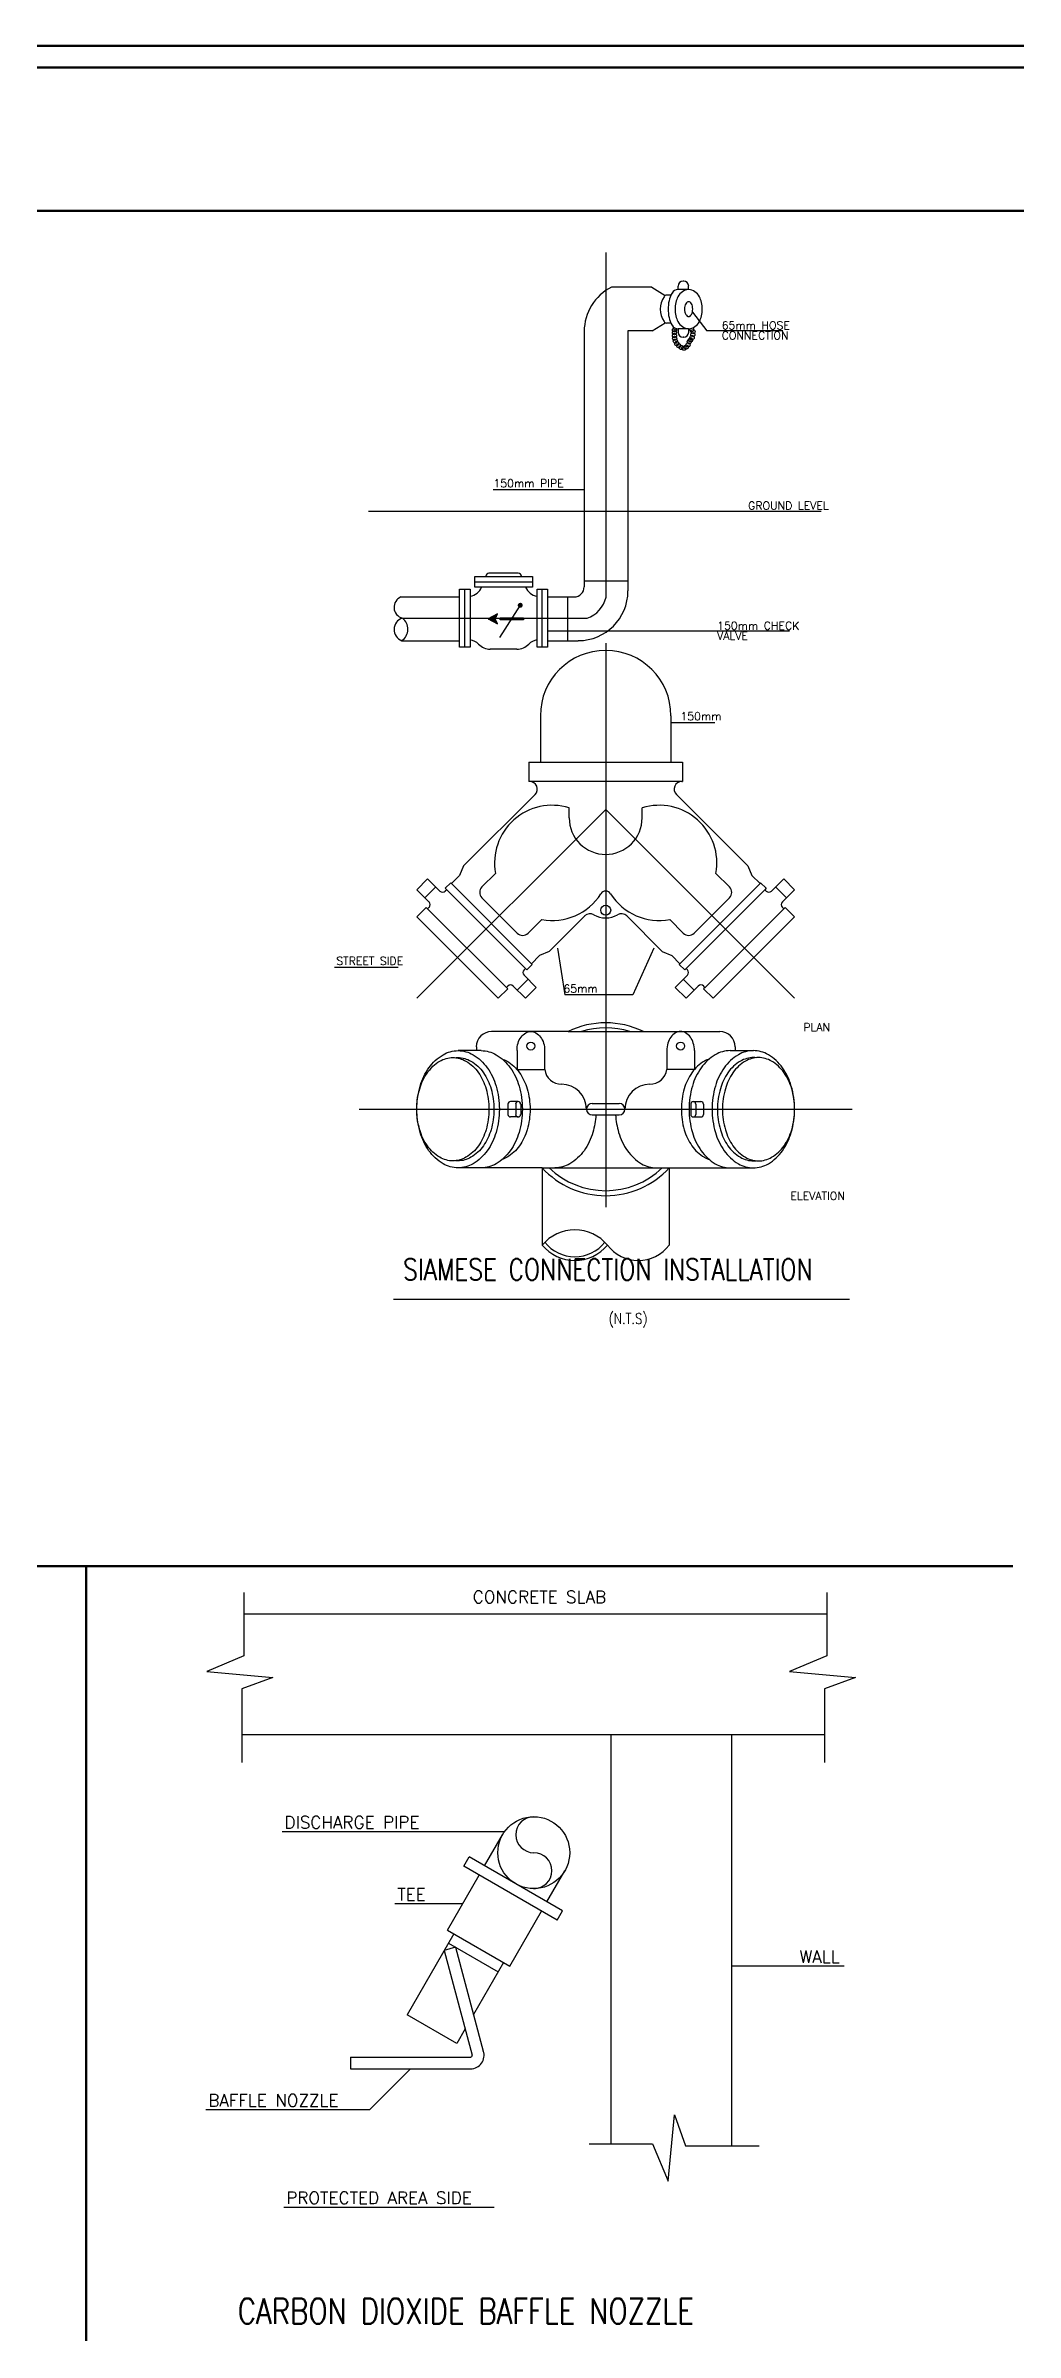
# Model space of a CAD drawing. Extents: x 846 to 947, y 375 to 797.
# Drawn here: x 907.42 to 925.46, y 470.08 to 512.62 of the extents above; entities that cross this region are included whole.
import ezdxf
from ezdxf.enums import TextEntityAlignment as Align

# ---------------------------------------------------------------- set-up
doc = ezdxf.new("R2010")
doc.units = 0
doc.header["$MEASUREMENT"] = 0
doc.layers.get('0').update_dxf_attribs({"color": 252, "linetype": 'CONTINUOUS', "lineweight": 30})
for name, color, linetype in [('ALD-M-F-TEXT', 7, 'CONTINUOUS'), ('COLOR_BLUE', 5, 'CONTINUOUS'), ('COLOR_GREEN', 3, 'CONTINUOUS'), ('COLOR_YELLOW', 2, 'CONTINUOUS'), ('DETAIL_TEXT', 3, 'CONTINUOUS'), ('PL-DR-LEADER', 42, 'CONTINUOUS')]:
    doc.layers.add(name, color=color, linetype=linetype)
doc.layers.add('text', color=252, linetype='CONTINUOUS', lineweight=15)
doc.layers.add('UG-BORDER', color=20, linetype='CONTINUOUS', lineweight=80)
doc.styles.add('IBA', font='ROMANS.shx', dxfattribs={"width": 0.8, "height": 0.2})
doc.styles.add('S', font='simplex')

# ---------------------------------------------------------------- blocks, each defined once
blk = doc.blocks.new('*X62')
at = {"color": 0}
for p, q in [((2163.7, 1641.05), (2163.7, 1641.08)), ((2163.72, 1641), (2163.72, 1641.07)), ((2163.75, 1640.95), (2163.75, 1641.06)), ((2163.78, 1640.91), (2163.78, 1641.05)), ((2163.8, 1640.86), (2163.8, 1641.04)), ((2163.82, 1640.81), (2163.82, 1641.02)), ((2163.85, 1640.76), (2163.85, 1641.01)), ((2163.88, 1640.71), (2163.88, 1641)), ((2163.9, 1640.66), (2163.9, 1640.99)), ((2163.93, 1640.61), (2163.93, 1640.98)), ((2163.95, 1640.57), (2163.95, 1640.96)), ((2163.97, 1640.52), (2163.97, 1640.95)), ((2164, 1640.47), (2164, 1640.94)), ((2164.03, 1640.42), (2164.03, 1640.93)), ((2164.05, 1640.37), (2164.05, 1640.92)), ((2164.07, 1640.32), (2164.07, 1640.91)), ((2164.1, 1640.27), (2164.1, 1640.89)), ((2164.12, 1640.22), (2164.12, 1640.88)), ((2164.15, 1640.18), (2164.15, 1640.87)), ((2164.18, 1640.13), (2164.18, 1640.86)), ((2164.2, 1640.08), (2164.2, 1640.85)), ((2164.22, 1640.03), (2164.22, 1640.83)), ((2164.28, 1640.04), (2164.28, 1640.84)), ((2164.3, 1640.08), (2164.3, 1640.85)), ((2164.32, 1640.13), (2164.32, 1640.86)), ((2164.35, 1640.18), (2164.35, 1640.87)), ((2164.38, 1640.23), (2164.38, 1640.88)), ((2164.4, 1640.28), (2164.4, 1640.9)), ((2164.43, 1640.33), (2164.43, 1640.91)), ((2164.45, 1640.38), (2164.45, 1640.92)), ((2164.47, 1640.43), (2164.47, 1640.93)), ((2164.5, 1640.47), (2164.5, 1640.94)), ((2164.53, 1640.52), (2164.53, 1640.95)), ((2164.55, 1640.57), (2164.55, 1640.97)), ((2164.58, 1640.62), (2164.58, 1640.98)), ((2164.6, 1640.67), (2164.6, 1640.99)), ((2164.62, 1640.72), (2164.62, 1641)), ((2164.65, 1640.77), (2164.65, 1641.01)), ((2164.68, 1640.81), (2164.68, 1641.03)), ((2164.7, 1640.86), (2164.7, 1641.04)), ((2164.72, 1640.91), (2164.72, 1641.05)), ((2164.75, 1640.96), (2164.75, 1641.06)), ((2164.78, 1641.01), (2164.78, 1641.07)), ((2164.8, 1641.06), (2164.8, 1641.09))]:
    blk.add_line(p, q, dxfattribs=at)
blk = doc.blocks.new('*X63')
at = {"color": 0}
for p, q in [((2164.15, 1641.4), (2164.15, 1644.09)), ((2164.18, 1641.38), (2164.18, 1644.09)), ((2164.2, 1641.36), (2164.2, 1644.09)), ((2164.22, 1641.34), (2164.22, 1644.09)), ((2164.28, 1641.35), (2164.28, 1644.09)), ((2164.3, 1641.37), (2164.3, 1644.09)), ((2164.32, 1641.39), (2164.32, 1644.09)), ((2164.35, 1641.41), (2164.35, 1644.09))]:
    blk.add_line(p, q, dxfattribs=at)
blk = doc.blocks.new('SAR')
for p, q in [((2.66, 4.41), (2.91, 4.41)), ((2.66, 1.75), (2.66, 4.41)), ((2.91, 4.41), (2.91, 1.75)), ((2.21, 1.42), (2.78, 0.31)), ((2.78, 1.15), (2.21, 1.42)), ((2.78, 1.65), (2.66, 1.75)), ((2.91, 1.75), (2.78, 1.65)), ((2.78, 0.31), (3.35, 1.42)), ((3.35, 1.42), (2.78, 1.15))]:
    blk.add_line(p, q)
for name in ['*X63', '*X62']:
    blk.add_blockref(name, (-2161.47, -1639.67))

msp = doc.modelspace()

# ---------------------------------------------------------------- linework, layer by layer
at = {"layer": 'ALD-M-F-TEXT', "color": 7, "linetype": 'Continuous'}
msp.add_line((913.887, 489.299), (922.376, 489.299), dxfattribs=at)
at = {"layer": 'COLOR_BLUE'}
for p, q in [((918.694, 508.127), (917.947, 508.127)), ((917.438, 507.301), (917.438, 502.548)), ((918.253, 507.313), (918.253, 502.473)), ((918.705, 507.313), (918.253, 507.313)), ((917.438, 502.663), (918.253, 502.663)), ((918.253, 502.564), (918.253, 502.473)), ((914.033, 502.363), (915.12, 502.363)), ((916.758, 502.363), (917.267, 502.363)), ((917.129, 502.363), (917.129, 501.548)), ((914.046, 501.548), (915.12, 501.548)), ((916.758, 501.548), (917.328, 501.548)), ((916.624, 500.152), (916.624, 499.287)), ((919.053, 500.152), (919.053, 499.287)), ((916.656, 491.741), (916.656, 490.303)), ((919.021, 491.741), (919.021, 490.303)), ((915.586, 478.755), (915.92, 479.334)), ((914.894, 477.556), (915.486, 478.582)), ((915.196, 478.749), (915.296, 478.922)), ((916.935, 477.745), (915.196, 478.749)), ((917.035, 477.918), (915.296, 478.922)), ((916.745, 478.085), (917.079, 478.665)), ((916.053, 476.887), (916.645, 477.913)), ((916.935, 477.745), (917.035, 477.918)), ((914.894, 477.556), (916.053, 476.887))]:
    msp.add_line(p, q, dxfattribs=at)
msp.add_circle((916.5, 479), 0.669, dxfattribs=at)
for centre, radius, start, end in [((918.362, 507.301), 0.924, 116.6933, 180), ((917.253, 502.548), 0.185, 270, 0), ((917.328, 502.473), 0.924, 270, 0), ((914.107, 502.17), 0.208, 112.1766, 255.3225), ((914.122, 501.757), 0.222, 107.6546, 250.0144), ((913.899, 501.762), 0.259, 304.6491, 53.0199), ((917.838, 500.152), 1.215, 0, 180), ((917.264, 489.8), 0.788, 39.5978, 140.4022), ((917.264, 490.805), 0.788, 219.5978, 320.4022), ((917.264, 490.805), 0.717, 218.7761, 321.2239), ((918.446, 490.736), 0.72, 216.9999, 323.0001), ((916.5, 479.334), 0.335, 90, 270), ((916.5, 478.665), 0.335, 270, 90)]:
    msp.add_arc(centre, radius, start, end, dxfattribs=at)
at = {"layer": 'COLOR_GREEN'}
for p, q in [((918.694, 508.127), (918.948, 507.969)), ((919.053, 507.975), (918.975, 507.975)), ((919.186, 508.081), (919.186, 508.145)), ((919.382, 508.081), (919.186, 508.081)), ((919.29, 508.238), (919.278, 508.238)), ((919.382, 508.081), (919.382, 508.145)), ((918.705, 507.313), (918.948, 507.464)), ((919.053, 507.457), (918.975, 507.458)), ((919.186, 507.352), (919.186, 507.287)), ((919.382, 507.352), (919.186, 507.352)), ((919.29, 507.195), (919.278, 507.195)), ((919.382, 507.352), (919.382, 507.287)), ((915.12, 501.429), (915.12, 502.508)), ((915.12, 502.508), (915.318, 502.508)), ((915.219, 501.429), (915.219, 502.508)), ((915.318, 502.508), (915.318, 501.429)), ((915.4, 502.745), (916.478, 502.745)), ((915.4, 502.547), (915.4, 502.745)), ((915.4, 502.646), (916.478, 502.646)), ((916.478, 502.547), (915.4, 502.547)), ((916.212, 502.806), (915.666, 502.806)), ((916.478, 502.745), (916.478, 502.547)), ((916.56, 501.429), (916.56, 502.508)), ((916.56, 502.508), (916.758, 502.508)), ((916.659, 501.429), (916.659, 502.508)), ((916.758, 502.508), (916.758, 501.429)), ((916.248, 502.207), (915.865, 501.605)), ((915.318, 501.429), (915.12, 501.429)), ((916.187, 501.391), (915.691, 501.391)), ((916.758, 501.429), (916.56, 501.429)), ((916.409, 499.287), (916.409, 498.93)), ((916.409, 499.287), (919.268, 499.287)), ((919.268, 499.287), (919.268, 498.93)), ((916.523, 498.686), (915.195, 497.358)), ((916.523, 498.686), (915.195, 497.358)), ((919.268, 498.93), (916.409, 498.93)), ((916.422, 498.93), (916.409, 498.93)), ((919.154, 498.686), (920.482, 497.358)), ((919.255, 498.93), (919.268, 498.93)), ((917.16, 498.251), (917.16, 498.438)), ((918.517, 498.251), (918.517, 498.438)), ((915.195, 497.358), (915.119, 497.181)), ((920.482, 497.358), (920.558, 497.181)), ((914.525, 497.118), (914.323, 496.916)), ((914.55, 496.688), (914.323, 496.916)), ((914.677, 496.966), (914.475, 496.764)), ((914.752, 496.891), (914.525, 497.118)), ((914.955, 497.042), (914.854, 496.941)), ((914.854, 496.941), (914.879, 496.916)), ((914.879, 496.916), (914.854, 496.891)), ((914.879, 496.916), (916.344, 495.451)), ((914.955, 497.042), (914.967, 497.03)), ((915.119, 497.181), (914.967, 497.03)), ((914.967, 497.03), (916.458, 495.539)), ((915.788, 497.219), (915.536, 496.966)), ((920.71, 497.03), (919.219, 495.539)), ((920.798, 496.916), (919.333, 495.451)), ((919.889, 497.219), (920.141, 496.966)), ((920.558, 497.181), (920.71, 497.03)), ((920.722, 497.042), (920.71, 497.03)), ((920.722, 497.042), (920.823, 496.941)), ((920.823, 496.941), (920.798, 496.916)), ((920.798, 496.916), (920.823, 496.891)), ((920.924, 496.891), (921.152, 497.118)), ((921, 496.966), (921.202, 496.764)), ((921.127, 496.688), (921.354, 496.916)), ((921.152, 497.118), (921.354, 496.916)), ((914.323, 496.411), (914.5, 496.587)), ((914.5, 496.587), (914.525, 496.562)), ((914.55, 496.587), (914.525, 496.562)), ((914.525, 496.562), (916.016, 495.072)), ((915.536, 496.764), (916.193, 496.107)), ((920.141, 496.764), (919.484, 496.107)), ((921.152, 496.562), (919.687, 495.097)), ((921.127, 496.587), (921.152, 496.562)), ((921.177, 496.587), (921.152, 496.562)), ((921.354, 496.411), (921.177, 496.587)), ((914.323, 496.411), (915.839, 494.895)), ((916.647, 496.36), (916.395, 496.107)), ((917.447, 496.427), (916.786, 495.766)), ((918.23, 496.427), (918.891, 495.766)), ((919.03, 496.36), (919.282, 496.107)), ((921.354, 496.411), (919.838, 494.895)), ((916.609, 495.691), (916.458, 495.539)), ((916.786, 495.766), (916.609, 495.691)), ((918.891, 495.766), (919.068, 495.691)), ((919.068, 495.691), (919.219, 495.539)), ((916.395, 495.248), (916.193, 495.046)), ((916.344, 495.451), (916.319, 495.425)), ((916.319, 495.324), (916.546, 495.097)), ((916.344, 495.451), (916.369, 495.425)), ((916.47, 495.526), (916.369, 495.425)), ((916.47, 495.526), (916.458, 495.539)), ((919.358, 495.324), (919.131, 495.097)), ((919.207, 495.526), (919.219, 495.539)), ((919.207, 495.526), (919.308, 495.425)), ((919.282, 495.248), (919.484, 495.046)), ((919.333, 495.451), (919.308, 495.425)), ((919.333, 495.451), (919.358, 495.425)), ((915.839, 494.895), (916.016, 495.072)), ((916.016, 495.122), (915.99, 495.097)), ((916.117, 495.122), (916.344, 494.895)), ((916.546, 495.097), (916.344, 494.895)), ((919.131, 495.097), (919.333, 494.895)), ((919.56, 495.122), (919.333, 494.895)), ((919.661, 495.122), (919.687, 495.097)), ((919.687, 495.097), (919.661, 495.072)), ((919.838, 494.895), (919.661, 495.072)), ((915.431, 493.921), (915.091, 493.921)), ((915.431, 493.992), (915.431, 493.921)), ((915.521, 493.921), (915.431, 493.921)), ((917.138, 494.278), (915.716, 494.278)), ((916.188, 493.921), (916.188, 493.57)), ((916.702, 493.921), (916.702, 493.57)), ((917.138, 494.278), (918.539, 494.278)), ((918.539, 494.278), (919.961, 494.278)), ((918.975, 493.921), (918.975, 493.57)), ((919.489, 493.921), (919.489, 493.57)), ((920.156, 493.921), (920.246, 493.921)), ((920.246, 493.992), (920.246, 493.921)), ((920.246, 493.921), (920.586, 493.921)), ((916.188, 493.57), (916.702, 493.57)), ((919.489, 493.57), (918.975, 493.57)), ((916.02, 492.927), (916.02, 492.734)), ((916.209, 492.974), (916.066, 492.974)), ((916.209, 492.688), (916.066, 492.688)), ((916.163, 492.927), (916.163, 492.734)), ((916.256, 492.927), (916.256, 492.734)), ((917.588, 492.938), (918.089, 492.938)), ((917.588, 492.724), (918.089, 492.724)), ((919.421, 492.927), (919.421, 492.734)), ((919.468, 492.974), (919.611, 492.974)), ((919.468, 492.688), (919.611, 492.688)), ((919.514, 492.927), (919.514, 492.734)), ((919.657, 492.927), (919.657, 492.734)), ((916.656, 491.741), (915.091, 491.741)), ((916.656, 491.741), (919.021, 491.741)), ((919.021, 491.741), (920.586, 491.741)), ((915.01, 477.489), (914.142, 475.986)), ((914.91, 477.317), (915.837, 476.781)), ((915.044, 477.239), (914.832, 477.182)), ((914.832, 477.182), (915.355, 475.232)), ((915.044, 477.239), (915.561, 475.31)), ((915.937, 476.954), (915.379, 475.988)), ((915.069, 475.451), (914.142, 475.986)), ((915.224, 475.72), (915.069, 475.451)), ((913.091, 475.198), (915.326, 475.198)), ((913.091, 475.198), (913.091, 474.979)), ((913.091, 474.979), (915.326, 474.979))]:
    msp.add_line(p, q, dxfattribs=at)
for points in [[(919.07, 508.01, 0.069706), (919.017, 507.87, 0.055931), (919, 507.716, 0.055931), (919.017, 507.562, 0.069706), (919.07, 507.423, 0.004006), (919.074, 507.417, 0.269479), (919.186, 507.352)], [(915.091, 491.741, -0.1336), (914.812, 491.817, -0.106783), (914.548, 492.06, -0.08267), (914.385, 492.399, -0.071142), (914.323, 492.831, -0.071142), (914.385, 493.263, -0.08267), (914.548, 493.601, -0.106783), (914.812, 493.845, -0.1336), (915.091, 493.921, -0.1336)], [(915.091, 493.921, -0.1336), (915.37, 493.845, -0.106783), (915.634, 493.601, -0.08267), (915.798, 493.263, -0.071142), (915.859, 492.831, -0.071142)], [(915.521, 493.921, -0.13325), (915.799, 493.845, -0.106783), (916.063, 493.601, -0.08267), (916.226, 493.263, -0.071142), (916.288, 492.831, -0.071142)], [(916.188, 493.921, -0.072586), (916.208, 494.062, -0.083742), (916.263, 494.173, -0.10658), (916.351, 494.253, -0.13126), (916.445, 494.278, -0.13126), (916.539, 494.253, -0.10658), (916.627, 494.173, -0.083742), (916.682, 494.062, -0.072586), (916.702, 493.921, -0.072586)], [(919.489, 493.921, 0.072586), (919.469, 494.062, 0.083742), (919.414, 494.173, 0.10658), (919.326, 494.253, 0.13126), (919.232, 494.278, 0.13126), (919.138, 494.253, 0.10658), (919.05, 494.173, 0.083742), (918.995, 494.062, 0.072586), (918.975, 493.921, 0.072586)], [(920.156, 493.921, 0.13325), (919.878, 493.845, 0.106783), (919.614, 493.601, 0.08267), (919.451, 493.263, 0.071142), (919.389, 492.831, 0.071142)], [(920.586, 493.921, 0.1336), (920.307, 493.845, 0.106783), (920.043, 493.601, 0.08267), (919.879, 493.263, 0.071142), (919.818, 492.831, 0.071142)], [(920.586, 491.741, 0.1336), (920.865, 491.817, 0.106783), (921.129, 492.06, 0.08267), (921.292, 492.399, 0.071142), (921.354, 492.831, 0.071142), (921.292, 493.263, 0.08267), (921.129, 493.601, 0.106783), (920.865, 493.845, 0.1336), (920.586, 493.921, 0.1336)], [(915.041, 493.79, -0.024362), (915.088, 493.792, -0.134558), (915.331, 493.725, -0.106854), (915.563, 493.511, -0.082233), (915.705, 493.212, -0.070563), (915.759, 492.831, -0.070563)], [(915.908, 493.768, -0.054396), (916.003, 493.725, -0.106854), (916.234, 493.511, -0.082233), (916.377, 493.212, -0.070563), (916.431, 492.831, -0.070563)], [(919.769, 493.768, 0.054396), (919.674, 493.725, 0.106854), (919.443, 493.511, 0.082233), (919.3, 493.212, 0.070563), (919.246, 492.831, 0.070563)], [(920.636, 493.79, 0.024362), (920.589, 493.792, 0.134558), (920.346, 493.725, 0.106854), (920.114, 493.511, 0.082233), (919.972, 493.212, 0.070563), (919.918, 492.831, 0.070563)], [(915.759, 492.831, -0.070563), (915.705, 492.45, -0.082233), (915.563, 492.151, -0.106854), (915.331, 491.937, -0.134558), (915.088, 491.87, -0.024362), (915.041, 491.872, -0.106854)], [(915.859, 492.831, -0.071142), (915.798, 492.399, -0.08267), (915.634, 492.06, -0.106783), (915.37, 491.817, -0.1336), (915.091, 491.741, -0.1336)], [(916.288, 492.831, -0.071142), (916.226, 492.399, -0.08267), (916.063, 492.06, -0.106783), (915.799, 491.817, -0.133249), (915.521, 491.741, -0.100351)], [(916.431, 492.831, -0.070563), (916.377, 492.45, -0.082233), (916.234, 492.151, -0.106854), (916.003, 491.937, -0.054399), (915.908, 491.894, -0.024362)], [(917.656, 492.724, -0.053666), (917.598, 492.399, -0.08267), (917.435, 492.06, -0.106783), (917.171, 491.817, -0.133249), (916.892, 491.741, -0.100351)], [(918.021, 492.724, 0.053666), (918.079, 492.399, 0.08267), (918.242, 492.06, 0.106783), (918.506, 491.817, 0.133249), (918.785, 491.741, 0.100351)], [(919.246, 492.831, 0.070563), (919.3, 492.45, 0.082233), (919.443, 492.151, 0.106854), (919.674, 491.937, 0.054399), (919.769, 491.894, 0.024362)], [(919.389, 492.831, 0.071142), (919.451, 492.399, 0.08267), (919.614, 492.06, 0.106783), (919.878, 491.817, 0.133249), (920.156, 491.741, 0.100351)], [(919.818, 492.831, 0.071142), (919.879, 492.399, 0.08267), (920.043, 492.06, 0.106783), (920.307, 491.817, 0.1336), (920.586, 491.741, 0.1336)], [(919.918, 492.831, 0.070563), (919.972, 492.45, 0.082233), (920.114, 492.151, 0.106854), (920.346, 491.937, 0.134558), (920.589, 491.87, 0.024362), (920.636, 491.872, 0.106854)]]:
    msp.add_lwpolyline(points, format="xyb", dxfattribs=at)
for points in [[(919.382, 508.081, 0.163075), (919.265, 508.041, 0.105975), (919.183, 507.948, 0.069706), (919.143, 507.842, 0.055931), (919.129, 507.716, 0.055931), (919.143, 507.591, 0.069706), (919.183, 507.485, 0.105975), (919.265, 507.391, 0.163075), (919.382, 507.352, 0.163075), (919.5, 507.391, 0.105975), (919.581, 507.485, 0.069706), (919.621, 507.591, 0.055931), (919.635, 507.716, 0.055931), (919.621, 507.842, 0.069706), (919.581, 507.948, 0.105975), (919.5, 508.041, 0.163075)], [(919.382, 507.855, 0.163075), (919.356, 507.846, 0.105975), (919.328, 507.814, 0.069706), (919.312, 507.772, 0.055931), (919.306, 507.716, 0.055931), (919.312, 507.661, 0.069706), (919.328, 507.619, 0.105975), (919.356, 507.587, 0.163075), (919.382, 507.578, 0.163075), (919.408, 507.587, 0.105975), (919.436, 507.619, 0.069706), (919.452, 507.661, 0.055931), (919.458, 507.716, 0.055931), (919.452, 507.772, 0.069706), (919.436, 507.814, 0.105975), (919.408, 507.846, 0.163075)], [(915.666, 492.831, -0.070563), (915.612, 492.45, -0.082233), (915.47, 492.151, -0.106854), (915.238, 491.937, -0.134558), (914.995, 491.87, -0.134558), (914.751, 491.937, -0.106854), (914.52, 492.151, -0.082233), (914.377, 492.45, -0.070563), (914.323, 492.831, -0.070563), (914.377, 493.212, -0.082233), (914.52, 493.511, -0.106854), (914.751, 493.725, -0.134558), (914.995, 493.792, -0.134558), (915.238, 493.725, -0.106854), (915.47, 493.511, -0.082233), (915.612, 493.212, -0.070563)], [(920.011, 492.831, 0.070563), (920.065, 492.45, 0.082233), (920.207, 492.151, 0.106854), (920.439, 491.937, 0.134558), (920.682, 491.87, 0.134558), (920.926, 491.937, 0.106854), (921.157, 492.151, 0.082233), (921.3, 492.45, 0.070563), (921.354, 492.831, 0.070563), (921.3, 493.212, 0.082233), (921.157, 493.511, 0.106854), (920.926, 493.725, 0.134558), (920.682, 493.792, 0.134558), (920.439, 493.725, 0.106854), (920.207, 493.511, 0.082233), (920.065, 493.212, 0.070563)]]:
    msp.add_lwpolyline(points, format="xyb", close=True, dxfattribs=at)
at = {"layer": 'COLOR_GREEN', "const_width": 0.0462}
msp.add_lwpolyline([(916.225, 502.207, 1), (916.271, 502.207, 1)], format="xyb", close=True, dxfattribs=at)
at = {"layer": 'COLOR_GREEN'}
for centre, radius in [((919.118, 507.279), 0.0389), ((919.118, 507.225), 0.0389), ((919.12, 507.329), 0.0389), ((919.121, 507.174), 0.0389), ((919.134, 507.122), 0.0389), ((919.161, 507.076), 0.0389), ((919.196, 507.036), 0.0389), ((919.371, 507.052), 0.0389), ((919.396, 507.109), 0.0389), ((919.417, 507.145), 0.0389), ((919.446, 507.188), 0.0389), ((919.46, 507.241), 0.0389), ((919.462, 507.297), 0.0389), ((919.243, 507.004), 0.0389), ((919.293, 506.99), 0.0389), ((919.339, 507.011), 0.0389), ((917.838, 496.533), 0.093), ((916.445, 494.007), 0.0743), ((919.232, 494.007), 0.0743)]:
    msp.add_circle(centre, radius, dxfattribs=at)
for centre, radius, start, end in [((919.269, 507.716), 0.415, 146.0833, 213.9167), ((918.975, 507.914), 0.0616, 90.1508, 146.0833), ((919.443, 507.805), 0.425, 150.327, 151.2453), ((919.186, 507.951), 0.129, 90, 150.327), ((919.278, 508.145), 0.0924, 90, 180), ((919.29, 508.145), 0.0924, 0, 90), ((918.975, 507.519), 0.0616, 213.9167, 269.8492), ((919.132, 507.373), 0.0389, 157.4113, 329.5311), ((919.278, 507.287), 0.0924, 180, 270), ((919.29, 507.287), 0.0924, 270, 0), ((919.442, 507.339), 0.0389, 158.8685, 53.4657), ((915.278, 502.642), 0.269, 278.5706, 339.2751), ((915.682, 502.726), 0.0812, 101.3501, 166.7173), ((916.196, 502.726), 0.0812, 13.2827, 78.6499), ((916.6, 502.642), 0.269, 200.7249, 261.4294), ((915.278, 501.296), 0.269, 44.3384, 81.4294), ((916.6, 501.296), 0.269, 98.5706, 135.6616), ((915.691, 501.699), 0.308, 224.3384, 270), ((916.187, 501.699), 0.308, 270, 315.6616), ((916.422, 498.787), 0.143, 315, 90), ((919.255, 498.787), 0.143, 90, 225), ((916.842, 497.414), 1.072, 72.7753, 190.4819), ((917.838, 498.251), 0.679, 179.9999, 270), ((917.838, 498.251), 0.679, 270, 0.0001), ((918.835, 497.414), 1.072, 349.5181, 107.2247), ((914.803, 496.941), 0.0715, 225, 315), ((915.637, 496.865), 0.143, 135, 225), ((917.838, 496.783), 0.107, 32.3326, 147.6674), ((920.04, 496.865), 0.143, 315, 45), ((920.874, 496.941), 0.0715, 225, 315), ((914.5, 496.638), 0.0715, 315, 45), ((916.842, 497.414), 1.072, 259.5181, 327.6674), ((917.548, 496.326), 0.143, 59.4775, 135), ((917.838, 496.819), 0.429, 239.4775, 300.5225), ((918.835, 497.414), 1.072, 212.3326, 280.4819), ((918.129, 496.326), 0.143, 45, 120.5225), ((921.177, 496.638), 0.0715, 135, 225), ((916.294, 496.208), 0.143, 225, 315), ((919.383, 496.208), 0.143, 225, 315), ((916.369, 495.375), 0.0715, 135, 225), ((919.308, 495.375), 0.0715, 315, 45), ((916.066, 495.072), 0.0715, 45, 135), ((919.611, 495.072), 0.0715, 45, 135), ((917.838, 492.831), 1.608, 64.1581, 115.8419), ((917.838, 492.831), 1.515, 72.7826, 107.2174), ((915.716, 493.992), 0.286, 90, 180), ((919.961, 493.992), 0.286, 0, 90), ((917.017, 493.613), 0.317, 187.6862, 270), ((918.66, 493.613), 0.317, 270, 352.3138), ((917.017, 492.831), 0.464, 0, 90), ((918.66, 492.831), 0.464, 90, 180), ((916.066, 492.927), 0.0464, 90, 180), ((916.066, 492.734), 0.0464, 180, 270), ((916.209, 492.927), 0.0464, 0, 180), ((916.209, 492.734), 0.0464, 180, 0), ((917.588, 492.831), 0.107, 90, 270), ((918.089, 492.831), 0.107, 270, 90), ((919.468, 492.927), 0.0464, 0, 180), ((919.468, 492.734), 0.0464, 180, 0), ((919.611, 492.927), 0.0464, 0, 90), ((919.611, 492.734), 0.0464, 270, 0), ((917.838, 492.831), 1.608, 222.6702, 317.3298), ((917.838, 492.831), 1.515, 226, 314), ((915.326, 475.228), 0.249, 270, 19.1925), ((915.326, 475.227), 0.0289, 269.2993, 9.2096)]:
    msp.add_arc(centre, radius, start, end, dxfattribs=at)
at = {"layer": 'COLOR_YELLOW'}
for p, q in [((921.851, 503.952), (913.427, 503.952)), ((911.107, 483.841), (911.107, 482.664)), ((921.951, 483.841), (921.951, 482.664)), ((921.951, 483.436), (911.107, 483.436)), ((911.107, 482.664), (910.417, 482.37)), ((921.951, 482.664), (921.261, 482.37)), ((910.417, 482.37), (911.646, 482.257)), ((911.646, 482.257), (911.069, 482.048)), ((911.069, 482.048), (911.069, 480.677)), ((921.261, 482.37), (922.49, 482.257)), ((922.49, 482.257), (921.913, 482.048)), ((921.913, 482.048), (921.913, 480.677)), ((921.913, 481.195), (911.069, 481.195)), ((917.937, 481.195), (917.937, 473.581)), ((920.178, 481.195), (920.178, 473.544)), ((919.002, 472.891), (919.116, 474.12)), ((919.116, 474.12), (919.324, 473.544)), ((917.532, 473.581), (918.709, 473.581)), ((918.709, 473.581), (919.002, 472.891)), ((919.324, 473.544), (920.695, 473.544))]:
    msp.add_line(p, q, dxfattribs=at)
at = {"layer": 'PL-DR-LEADER'}
for p, q in [((917.845, 502.355), (917.845, 508.77)), ((919.452, 507.661), (919.721, 507.314)), ((921.133, 507.314), (919.721, 507.314)), ((915.747, 504.361), (917.438, 504.361)), ((914.055, 501.969), (917.493, 501.969)), ((921.256, 501.727), (916.758, 501.727)), ((917.838, 501.5), (917.838, 491.007)), ((919.053, 500.027), (919.868, 500.027)), ((917.838, 498.41), (914.323, 494.895)), ((917.838, 498.41), (921.354, 494.895)), ((916.94, 495.826), (917.076, 494.961)), ((918.737, 495.826), (918.342, 494.961)), ((912.791, 495.475), (913.978, 495.475)), ((918.342, 494.961), (917.076, 494.961)), ((913.251, 492.831), (922.426, 492.831)), ((915.954, 479.387), (911.816, 479.387)), ((915.177, 478.046), (913.914, 478.046)), ((922.279, 476.886), (920.178, 476.886)), ((914.208, 474.979), (913.443, 474.213)), ((913.443, 474.213), (910.398, 474.213)), ((915.764, 472.401), (911.849, 472.401))]:
    msp.add_line(p, q, dxfattribs=at)
msp.add_arc((917.328, 502.473), 0.53, 288.1409, 347.1994, dxfattribs=at)
at = {"layer": 'UG-BORDER'}
for p, q in [((942.366, 512.617), (846.366, 512.617)), ((941.961, 512.213), (846.77, 512.213)), ((846.77, 484.329), (925.412, 484.329)), ((908.172, 484.329), (908.172, 468.466))]:
    msp.add_line(p, q, dxfattribs=at)
msp.add_lwpolyline([(846.77, 448.828), (925.782, 448.828), (925.782, 509.547), (846.77, 509.547)], close=True, dxfattribs=at)

# ---------------------------------------------------------------- block references
at = {"layer": 'COLOR_GREEN', "xscale": 0.160776931125099, "yscale": 0.160776931125099, "zscale": 0.160776931125099, "rotation": 270}
msp.add_blockref('SAR', (915.599, 502.403), dxfattribs=at)

# ---------------------------------------------------------------- texts
at = {"layer": 'DETAIL_TEXT', "color": 0, "style": 'S'}
for s, height, p in [('CONNECTION', 0.1489, (919.996, 507.153)), ('65mm HOSE', 0.1489, (919.996, 507.34)), ('150mm PIPE', 0.1489, (915.749, 504.402)), ('GROUND LEVEL', 0.14887, (920.489, 503.986)), ('VALVE', 0.1489, (919.912, 501.566)), ('150mm CHECK', 0.14887, (919.912, 501.753)), ('150mm', 0.1489, (919.229, 500.068)), ('STREET SIDE', 0.14887, (912.825, 495.516)), ('CONCRETE SLAB', 0.22885, (915.364, 483.644)), ('DISCHARGE PIPE', 0.22885, (911.861, 479.45)), ('TEE', 0.2289, (913.959, 478.109)), ('WALL', 0.2289, (921.446, 476.949)), ('BAFFLE NOZZLE', 0.22885, (910.443, 474.276)), ('PROTECTED AREA SIDE', 0.22885, (911.894, 472.464))]:
    msp.add_text(s, height=height, dxfattribs=at).set_placement(p)
for s, p in [('65mm', (917.37, 495)), ('PLAN', (921.765, 494.282)), ('ELEVATION', (921.782, 491.144))]:
    msp.add_text(s, height=0.1489, dxfattribs=at).set_placement(p, align=Align.CENTER)
at = {"layer": 'text', "color": 7, "style": 'IBA', "width": 0.8}
for s, height, p in [('SIAMESE CONNECTION INSTALLATION', 0.39756, (914.068, 489.652)), ('CARBON DIOXIDE BAFFLE NOZZLE', 0.47329, (910.992, 470.235))]:
    msp.add_text(s, height=height, dxfattribs=at).set_placement(p)
msp.add_text('(N.T.S)', height=0.1988, dxfattribs=at).set_placement((918.256, 488.837), align=Align.CENTER)

doc.saveas('drawing.dxf')
